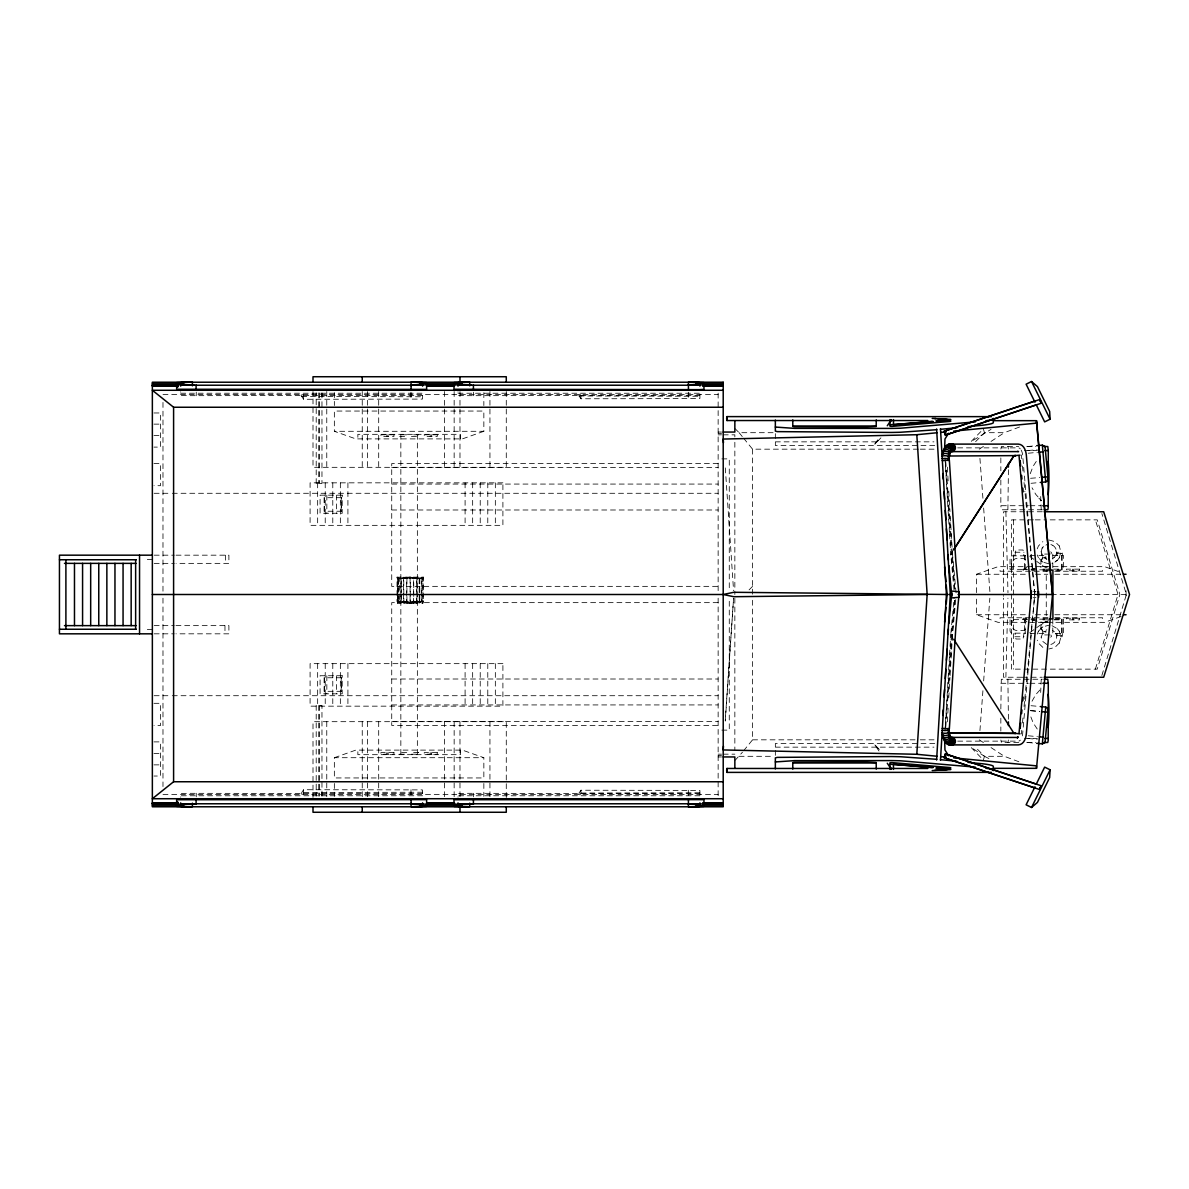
<?xml version="1.0" encoding="UTF-8"?>
<svg xmlns="http://www.w3.org/2000/svg" width="1189" height="1189" viewBox="0 0 1189 1189"><rect width="100%" height="100%" fill="white"/><g stroke="black" fill="none" stroke-linecap="round" stroke-linejoin="round"><path stroke-width="0.75" stroke-dasharray="5 3.75" d="M1000.841 709.03L1001.301 679.276L1042.307 679.231M1005.879 677.24L1007.93 598.171M397.438 601.114L397.512 603.135L422.898 603.135L422.972 601.114L410.205 603.135L397.022 601.114L397.022 577.17L423.388 577.17L423.388 601.114L422.467 603.135L421.694 601.114L410.205 603.135L397.438 601.114L397.438 577.17L397.512 578.701L410.205 577.17L422.898 578.701L422.972 577.17M945.002 731.027L949.416 656.908M949.521 655.05L950.739 634.673L952.508 634.777L956.075 596.12M947.336 721.872L948.213 707.039M948.763 697.78L949.981 677.403M950.085 675.545L952.508 634.777L950.754 634.614L954.143 597.799M1025.513 559.662L1024.383 558.964A4.637 4.637 0 0 0 1022.481 558.548L1016.892 558.548A5.217 5.217 0 0 0 1014.737 559.008L1011.72 562.308L1011.289 569.353M945.82 726.702L954.782 600.43M397.022 601.114L397.943 603.135L398.731 601.114L410.205 603.135L410.339 601.114L413.49 603.135L416.685 601.114L410.205 603.135L397.512 601.114L399.222 603.135L400.797 601.114L410.205 603.135L423.388 601.114M945.3 727.415L951.497 633.187L954.752 600.029M1000.87 449.011L1001.376 446.514L1018.75 446.514M1008.391 739.989L1007.886 742.486M725.305 721.084L733.583 598.171L725.231 720.326M1011.334 563.839L1011.304 564.953A5.603 5.603 0 0 0 1012.463 568L1014.083 569.353M979.929 730.626L982.961 690.155M983.645 680.955L989.843 598.186M1035.01 591.453L1022.689 733.464A8.264 3.998 -84.9 0 1 1021.886 737.329L1021.188 738.904M1021.41 733.985L1021.752 730.314M1022.466 722.971L1023.164 715.629M1024.041 706.459L1024.576 700.945M1024.74 699.117L1034.772 594.5L1025.096 493.554M1041.133 551.904L1042.159 548.025L1046.84 544.532M1041.133 637.155L1043.348 631.775L1046.855 629.769M1054.331 557.255C1058.596 553.331 1056.471 545.944 1050.868 544.532M1056.382 553.777L1056.62 551.904M1050.838 634.926L1051.522 636.278L1050.675 637.185M1056.902 555.426L1057.259 552.261L1062.104 552.261L1062.461 555.426M1062.461 633.574L1062.104 636.739L1057.259 636.739L1056.902 633.574M983.422 760.068L984.433 756.308L975.604 747.346M1095.381 669.139L1118.017 594.5L1095.381 519.861M1101.861 675.486L1126.399 594.5L1101.861 513.514M1030.239 473.727L1033.107 466.237L1037.224 459.98M1037.254 548.828L1038.473 545.9L1042.857 541.604M1059.265 557.849L1060.885 551.845L1059.265 545.9M1037.254 634.064L1038.458 631.151M1059.265 643.1L1060.885 637.081L1059.265 631.151M1014.93 555.843L1015.926 549.987L1023.045 549.987L1024.041 555.843M1024.041 633.157L1023.045 639.013L1015.926 639.013L1014.93 633.157M1032.037 701.228L1035.708 694.703L1041.445 688.297L1040.657 689.07M423.388 577.17L422.467 578.701L422.467 592.657M1026.91 567.138L1024.933 569.011A3.82 3.82 0 0 1 1023.357 569.353M956.075 592.88L952.508 554.223L950.739 554.327L952.716 551.25L950.754 554.386L954.143 591.201M303.611 789.719L303.611 793.256L301.724 796.08L301.724 792.528L303.611 789.719L421.694 789.897L422.585 790.016L422.585 797.106M580.931 790.224L580.931 793.256L579.058 796.08L579.058 793.033L580.931 790.224L699.028 790.403L699.905 790.522L699.905 797.106M880.93 437.849L874.851 444.062L878.998 437.968M1042.114 548.114L1043.392 546.479M1059.295 557.804L1057.348 560.301L1051.968 563.348M1038.443 631.21L1042.857 626.826L1048.861 625.236M1059.295 643.056L1054.851 647.44L1048.861 649.016M734.847 760.588L742.471 752.191M743.586 750.809L752.563 739.826L752.563 598.186M421.203 592.657L421.203 578.701L419.628 577.17L419.628 601.114L421.203 603.135L422.912 601.114L410.205 603.135L398.865 601.114L398.731 577.17L397.943 592.657M1040.42 628.699L1042.887 626.841M874.851 444.062L879.756 438.904M980.895 431.518L970.819 441.847L991.017 429.363M975.604 441.654L984.433 432.692L1004.319 432.692L1021.262 426.361M749.085 589.878L752.563 586.4M400.797 577.17L399.222 578.701L399.222 592.657M398.865 601.114L401.228 603.135L403.502 601.114L403.502 577.17L401.228 578.701L401.228 592.657M419.182 592.657L419.182 578.701L416.908 577.17L416.908 601.114L419.182 603.135L421.56 601.114L421.694 577.17L422.467 578.701L410.205 577.17L397.943 578.701L397.022 577.17M1052.77 558.429L1054.361 557.21M1054.896 562.144L1057.378 560.257M1042.367 558.533L1043.422 557.745A5.232 5.217 0 0 1 1045.978 557.091L1046.201 557.091A5.232 5.217 0 0 0 1043.66 557.76L1041.564 559.573A4.83 4.83 0 0 0 1041.564 564.522L1042.604 565.548M1025.513 629.338L1024.383 630.036A4.637 4.637 0 0 1 1022.481 630.452L1016.892 630.452A5.217 5.217 0 0 1 1014.737 629.992L1012.032 627.406L1011.304 624.047A5.603 5.603 0 0 1 1012.463 621L1014.083 619.647M403.859 603.135L406.668 601.114L406.668 577.17L403.859 578.701L400.975 577.17L400.975 601.114L403.859 603.135L403.74 577.17L406.92 578.701L410.205 577.17L421.203 578.701L422.912 577.17L422.898 603.135M1029.808 632.593L1035.351 628.624M1036.734 627.629L1043.66 622.664L1051.225 619.766M416.551 578.701L413.742 577.17L413.742 601.114L416.551 603.135L419.435 601.114L419.435 577.17L416.551 578.701L410.205 577.17L399.222 578.701L397.512 577.17L397.512 603.135M979.246 449.174L983.675 446.276M991.046 441.416L1004.319 432.692M421.56 601.114L410.205 603.135L403.74 601.114L406.92 603.135L410.086 601.114L410.086 577.17L406.92 578.701M421.56 577.17L419.182 578.701L410.205 577.17L401.228 578.701L398.865 577.17M400.975 601.114L410.205 603.135L413.49 601.114M403.502 601.114L410.205 603.135L413.742 601.114M1007.886 509.769L1008.435 468.942M1041.222 679.231L1040.687 692.474M403.859 578.701L410.205 577.17L413.49 578.701L416.685 577.17L416.551 603.135M1050.868 644.468C1056.456 643.056 1058.611 635.654 1054.331 631.745M180.698 393.232L422.585 393.232M422.585 395.432L188.397 395.684L180.832 395.387L180.698 391.79M458.018 393.232L699.905 393.232M699.801 395.476L465.731 395.684L458.018 395.328L458.018 391.79M422.585 792.231L301.724 792.528M422.585 795.768L180.698 795.768M699.801 792.781L579.058 793.033M699.905 795.768L458.018 795.768M483.849 431.295L462.387 438.89L355.808 438.89L334.347 431.295L334.347 411.052L483.849 411.052L483.849 431.295L334.347 431.295M334.347 757.705L355.808 750.11L462.387 750.11L483.849 757.705L483.849 777.948L334.347 777.948L334.347 757.705L483.849 757.705M976.57 592.657L976.57 574.257L998.032 566.663L1104.611 566.663L1121.123 572.504M1121.123 616.497L1104.611 622.337L998.032 622.337L976.57 614.743L976.57 598.186M406.668 601.114L410.205 603.135L416.908 601.114M1031.814 569.055L1043.66 566.336L1051.225 569.234M406.92 601.114L410.205 603.135L419.435 601.114M410.086 601.114L410.205 603.135L419.628 601.114M1033.018 594.663L1034.772 594.5L1033.018 594.337M1027.623 446.514L1036.823 445.667M1027.995 450.542L1037.194 449.695M1028.247 453.217L1037.447 452.355M1030.566 478.29L1039.781 477.577M1031.041 483.299L1038.398 482.63M950.754 554.386L952.508 554.223L950.085 513.455M1035.946 597.487L1033.196 597.74M303.611 399.281L303.611 395.744L301.724 392.92L301.724 396.472L303.611 399.281L421.694 399.103L422.585 398.984L422.585 391.894M580.931 398.776L580.931 395.744L579.058 392.92L579.058 395.967L580.931 398.776L699.028 398.597L699.905 398.478L699.905 391.894M422.585 793.568L188.397 793.316L180.832 793.613L180.698 797.21M699.905 793.568L465.731 793.316L458.018 793.672L458.018 797.21M162.982 394.48L718.141 394.48M579.058 395.967L699.905 396.264M301.724 396.472L422.585 396.769M153.976 412.969L160.456 412.969L160.456 447.109L153.976 447.109M153.976 424.131L160.456 424.131M718.141 432.053L721.515 432.053M734.847 428.412L739.112 432.692L773.534 432.692M718.141 433.524L721.515 433.524M718.141 434.832L721.515 434.832M723.209 434.832L734.847 434.832L734.847 440.406M153.976 435.62L160.456 435.62M775.347 441.847L933.93 441.847M934.747 445.503L775.347 445.503L775.347 430.775M1026.731 446.514L1035.797 446.514M957.71 447.867L1018.453 447.867A7.402 3.582 84.9 0 1 1020.34 448.877M743.586 438.191L752.563 449.174L918.428 449.174M920.271 449.174L935.015 449.174M1024.383 450.557L1037.417 450.557M721.857 458.88L729.273 458.88L729.273 590.829M153.976 463.428L160.456 463.428L160.456 485.692L153.976 485.692M718.141 463.576L391.731 463.576L391.731 586.355L718.141 586.355M391.731 467.574L718.141 467.574M391.731 484.072L718.141 484.072M154.124 493.286L170.413 493.286M172.271 493.286L718.141 493.286M1000.841 479.97L1000.841 505.711L1028.351 505.711M1029.823 505.711L1041.029 505.711M1042.307 509.769L1001.376 509.769L1000.841 505.711M391.731 509.992L718.141 509.992M1042.263 511.76L1003.501 511.76L1003.501 596.343M1033.464 519.861L1011.527 519.861L1011.527 669.139L1097.254 669.139L1119.889 594.5L1097.254 519.861L1047.985 519.861M1035.233 519.861L1046.216 519.861M1050.675 551.815L1051.522 552.722L1050.838 554.074M1014.93 552.246L1024.041 552.246M1056.902 553.613L1062.461 553.613M1049.634 554.074L1043.66 554.074L1041.802 559.573A4.83 4.83 0 0 0 1041.787 564.522M154.184 555.174L174.322 555.174M176.046 555.174L228.897 555.174L228.897 563.363L176.046 563.363M1025.498 555.426L1024.65 555.426L1024.65 569.828L1026.999 569.828M1030.12 555.426L1044.878 555.426L1044.878 554.074M1052.8 555.426L1063.456 555.426L1063.456 569.828L1054.584 569.828M1025.26 555.843L1012.434 555.843A2.259 2.259 0 0 0 1011.245 556.199L1010.546 556.868A2.75 2.75 0 0 0 1010.041 558.444L1010.041 569.353L1027.459 569.353M152.355 559.573L147.436 559.573L147.436 556.645M154.184 563.363L174.322 563.363M1026.687 569.145L1023.135 569.145L1023.135 570.765L1026.687 570.765M1031.71 569.145L1034.415 569.145M1047.91 569.145L1041.817 569.145L1041.817 570.765L1047.91 570.765M1053.692 569.145L1060.826 569.145L1060.826 570.765L1055.475 570.765M1030.922 569.828L1050.987 569.828M1049.59 570.111L1046.261 570.111L1046.261 618.889M1031.71 570.765L1034.415 570.765M1047.999 571.225L1000.068 571.225L1000.068 566.663M1054.643 571.225L1102.575 571.225L1102.575 566.663M976.57 574.257L1026.568 574.257M1035.485 574.257L1047.806 574.257M1054.836 574.257L1120.528 574.257M1031.978 594.5L1035.872 594.5M1051.314 594.5L1126.072 594.5M718.141 602.645L391.731 602.645L391.731 725.424L718.141 725.424M976.57 614.743L1026.568 614.743M1035.485 614.743L1047.806 614.743M1054.836 614.743L1120.528 614.743M1047.999 617.775L1000.068 617.775L1000.068 622.337M1054.643 617.775L1102.575 617.775L1102.575 622.337M1026.687 618.235L1023.135 618.235L1023.135 619.855M1031.71 618.235L1034.415 618.235M1047.91 618.235L1041.817 618.235L1041.817 619.855L1047.91 619.855M1055.475 618.235L1060.826 618.235L1060.826 619.855L1053.692 619.855M1026.999 619.172L1024.65 619.172L1024.65 633.574L1025.498 633.574M1030.922 619.172L1050.987 619.172M1054.584 619.172L1063.456 619.172L1063.471 633.574L1052.8 633.574M1027.459 619.647L1010.041 619.647L1010.041 630.556A2.75 2.75 0 0 0 1010.531 632.132L1011.245 632.801A2.259 2.259 0 0 0 1012.434 633.157L1025.26 633.157M1031.71 619.855L1034.415 619.855M154.169 625.637L174.218 625.637M175.957 625.637L228.897 625.637L228.897 633.826L175.957 633.826M152.355 629.427L147.436 629.427L147.436 632.355M1030.12 633.574L1044.878 633.574L1044.878 634.926M154.169 633.826L174.218 633.826M1049.634 634.926L1043.66 634.926L1041.802 629.427A4.83 4.83 0 0 1 1041.787 624.478L1043.66 622.664L1031.814 619.945M1056.902 635.387L1062.461 635.387M1014.93 636.754L1024.041 636.754M1021.96 677.24L1003.501 677.24L1003.501 598.171M1022.481 677.24L1042.263 677.24M391.731 679.008L718.141 679.008M1000.841 683.289L1028.351 683.289M1029.823 683.289L1041.029 683.289M154.124 695.714L170.413 695.714M172.271 695.714L718.141 695.714M153.976 703.308L160.456 703.308L160.456 725.572L153.976 725.572M391.731 704.928L718.141 704.928M391.731 721.426L718.141 721.426M721.857 730.12L729.273 730.12L729.273 598.171M1024.383 738.443L1037.417 738.443M752.563 739.826L918.428 739.826M920.271 739.826L935.015 739.826M957.71 741.133L1018.453 741.133A7.402 3.582 -84.9 0 0 1020.34 740.123M153.976 741.891L160.456 741.891L160.456 776.031L153.976 776.031M1018.75 742.486L1001.376 742.486L1000.87 739.989M1026.731 742.486L1035.797 742.486M934.747 743.497L775.347 743.497L775.347 758.225M775.347 747.153L933.93 747.153M153.976 753.38L160.456 753.38M718.141 754.168L721.515 754.168M723.209 754.168L734.847 754.168M718.141 755.476L721.515 755.476M739.112 756.308L773.534 756.308M980.895 757.482L970.819 747.153L984.433 756.308L1004.319 756.308L1021.262 762.639M718.141 756.947L721.515 756.947M153.976 764.869L160.456 764.869M162.982 794.52L718.141 794.52M1033.196 591.26L1035.946 591.513M1031.041 705.701L1038.398 706.37M1030.581 710.576L1039.781 711.423M1030.566 710.71L1039.766 711.572M1028.247 735.783L1037.447 736.645M1027.995 738.458L1037.194 739.305M1027.623 742.486L1036.823 743.333M1048.861 539.984L1054.881 541.59L1059.295 545.944M1048.861 563.764L1042.857 562.144M1050.883 544.547L1052.77 545.32M1044.953 558.444L1046.87 559.202L1043.348 557.225L1041.133 551.845M1051.968 625.652L1057.378 628.743M1046.84 644.468L1042.159 640.975L1041.133 637.096M413.49 578.701L410.339 577.17L410.205 603.135M1007.886 446.514L1008.391 449.011M1041.222 509.769L1040.687 496.526M1007.886 679.231L1008.435 720.058M984.433 756.308L991.017 759.637M1042.857 647.396L1038.487 643.1L1037.254 640.172M1052.741 630.542L1054.361 631.79M979.246 739.826L983.675 742.724M991.046 747.584L1004.319 756.308M1029.808 556.407L1035.351 560.376M1036.734 561.371L1043.66 566.336L1042.367 565.548M1042.887 562.159L1038.443 557.79M1038.874 498.161L1041.445 500.703L1035.708 494.297L1032.037 487.772M878.998 751.032L874.851 744.938L880.93 751.151M874.851 744.938L879.756 750.096M739.112 432.692L742.471 436.809M1041.802 629.427L1042.604 630.467M1057.348 628.699L1059.295 631.196M1037.224 729.02L1033.107 722.763L1030.239 715.273M950.754 634.614L952.716 637.75M1026.91 621.862L1024.933 619.989A3.82 3.82 0 0 0 1023.357 619.647M1021.188 450.096L1021.886 451.671A8.264 3.998 84.9 0 1 1022.689 455.536L1035.01 597.547M1041.386 553.881L1042.159 555.649M1037.254 554.936L1038.458 557.849M983.422 428.932L984.433 432.692M954.752 588.971L951.497 555.813L945.3 461.585M1021.41 455.015L1021.752 458.686M1022.466 466.029L1023.164 473.371M1024.041 482.541L1024.918 491.726M954.782 588.57L945.82 462.298M979.929 458.374L982.961 498.845M983.645 508.045L989.976 592.657M725.305 467.916L733.583 590.799M1011.334 625.161L1011.289 619.647M947.336 467.128L948.213 481.961M948.763 491.22L949.981 511.597M945.002 457.973L949.416 532.092M949.521 533.95L950.739 554.327M1005.879 511.76L1007.975 592.657M1126.072 590.814L1126.072 598.186M1073.578 569.145L1073.578 570.765M1073.578 618.235L1073.578 619.855M1072.389 569.145L1072.389 570.765M1072.389 618.235L1072.389 619.855M1062.119 555.426L1062.119 569.828M1062.119 619.172L1062.119 633.574M1061.703 555.426L1061.703 569.828M1061.703 619.172L1061.703 633.574M1052.8 554.074L1052.8 569.828M1052.8 619.172L1052.8 634.926M1025.215 555.426L1025.215 569.828M1025.215 619.172L1025.215 633.574M1013.4 519.861L1013.4 669.139M1000.841 457.914L1000.841 470.785M1000.841 718.215L1000.841 731.086M752.563 449.174L752.563 594.5M734.847 442.263L734.847 594.5M734.847 598.216L734.847 750.452M718.141 393.128L718.141 594.5M718.141 598.171L718.141 795.872M688.312 392.207L688.312 398.776M688.312 790.224L688.312 796.793M506.276 391.523L506.276 467.322L313.004 467.322L313.004 391.523M506.276 797.477L506.276 721.678L313.004 721.678L313.004 797.477M495.337 482.838L495.337 525.345M495.337 663.655L495.337 706.162M489.942 391.523L489.942 467.322M489.942 721.678L489.942 797.477M487.787 482.838L487.787 525.345M487.787 663.655L487.787 706.162M483.849 392.652L483.849 405.523M483.849 783.477L483.849 796.348M480.222 482.838L480.222 525.345M480.222 663.655L480.222 706.162M473.549 392.207L473.549 395.744M473.549 793.256L473.549 796.793M472.657 482.838L472.657 525.345M472.657 663.655L472.657 706.162M465.092 482.838L465.092 525.345M465.092 663.655L465.092 706.162M460.351 438.89L460.351 434.327L357.859 434.327L357.859 438.89M460.351 750.11L460.351 754.673L357.859 754.673L357.859 750.11M459.98 391.523L459.98 467.322M459.98 721.678L459.98 797.477M454.153 391.523L454.153 467.322M454.153 721.678L454.153 797.477M444.404 391.523L444.404 467.322M444.404 721.678L444.404 797.477M431.354 434.788L431.354 436.408M431.354 752.592L431.354 754.212M430.165 434.788L430.165 436.408M430.165 752.592L430.165 754.212M422.467 594.411L422.467 603.135M421.203 594.411L421.203 603.135M419.182 594.411L419.182 603.135M417.354 434.327L417.354 754.673M413.49 603.135L413.49 577.17L410.205 578.701L406.92 577.17L406.92 603.135M410.978 392.207L410.978 399.281M410.978 789.719L410.978 796.793M401.228 594.411L401.228 603.135M400.842 434.327L400.842 754.673M399.222 594.411L399.222 603.135M397.943 594.411L397.943 603.135M388.03 434.788L388.03 436.408M388.03 752.592L388.03 754.212M386.841 434.788L386.841 436.408M386.841 752.592L386.841 754.212M378.697 391.523L378.697 467.322M378.697 721.678L378.697 797.477M367.594 391.523L367.594 467.322M367.594 721.678L367.594 797.477M362.244 391.523L362.244 467.322M362.244 721.678L362.244 797.477M347.916 482.838L347.916 525.345M347.916 663.655L347.916 706.162M341.198 497.686L341.198 511.24M341.198 677.76L341.198 691.314M340.351 482.838L340.351 525.345M340.351 663.655L340.351 706.162M336.428 495.159L336.428 513.262M336.428 675.738L336.428 693.841M334.347 392.652L334.347 405.523M334.347 783.477L334.347 796.348M332.786 482.838L332.786 525.345M332.786 663.655L332.786 706.162M326.767 391.523L326.767 467.322M326.841 495.159L326.841 513.262M326.841 675.738L326.841 693.841M326.767 721.678L326.767 797.477M325.221 482.838L325.221 525.345M325.221 663.655L325.221 706.162M324.523 497.686L324.523 511.24M324.523 677.76L324.523 691.314M321.966 392.92L321.966 483.507L316.2 483.507L316.2 392.92M321.966 796.08L321.966 705.493L316.2 705.493L316.2 796.08M319.44 392.92L319.44 483.507M319.44 705.493L319.44 796.08M318.726 392.92L318.726 483.507M318.726 705.493L318.726 796.08M317.656 482.838L317.656 525.345M317.656 663.655L317.656 706.162M225.568 555.174L225.568 563.363M224.974 625.637L224.974 633.826M196.23 392.207L196.23 395.744M196.23 793.256L196.23 796.793M162.982 402.432L162.982 592.657M162.982 598.186L162.982 786.568M1047.286 566.826A5.232 5.217 0 0 1 1043.422 566.336M1047.524 566.826A5.232 5.232 0 0 1 1044.893 566.826M1043.422 631.24A5.232 5.217 0 0 0 1045.978 631.909L1046.201 631.909A5.232 5.217 0 0 1 1043.66 631.24L1041.564 629.427A4.83 4.83 0 0 1 1041.564 624.478L1043.422 622.664A5.232 5.217 0 0 1 1047.286 622.174M1044.893 622.174A5.232 5.232 0 0 1 1047.524 622.174M393.975 434.788L380.911 434.788L380.911 436.408L393.975 436.408L393.975 434.788M406.727 434.788L399.608 434.788L399.608 436.408L406.727 436.408L406.727 434.788M418.602 434.788L411.468 434.788L411.468 436.408L418.602 436.408L418.602 434.788M437.284 434.788L424.235 434.788L424.235 436.408L437.284 436.408L437.284 434.788M502.902 482.838L310.091 482.838L310.091 525.345L502.902 525.345L502.902 482.838M342.194 495.159L320.079 495.159L320.079 513.262L342.194 513.262L342.194 495.159M341.615 497.686L324.107 497.686L324.107 511.24L341.615 511.24L341.615 497.686M1079.508 569.145L1066.459 569.145L1066.459 570.765L1079.508 570.765L1079.508 569.145M1079.508 618.235L1066.459 618.235L1066.459 619.855L1079.508 619.855L1079.508 618.235M502.902 663.655L310.091 663.655L310.091 706.162L502.902 706.162L502.902 663.655M342.194 675.738L320.079 675.738L320.079 693.841L342.194 693.841L342.194 675.738M341.615 677.76L324.107 677.76L324.107 691.314L341.615 691.314L341.615 677.76M393.975 752.592L380.911 752.592L380.911 754.212L393.975 754.212L393.975 752.592M406.727 752.592L399.608 752.592L399.608 754.212L406.727 754.212L406.727 752.592M418.602 752.592L411.468 752.592L411.468 754.212L418.602 754.212L418.602 752.592M437.284 752.592L424.235 752.592L424.235 754.212L437.284 754.212L437.284 752.592"/><path stroke-width="1.5" d="M1044.12 446.514L1047.806 446.544L1048.282 450.557L1048.208 507.748L1047.806 509.724L1044.12 509.769M1044.12 679.231L1047.732 679.231L1048.282 683.289L1048.208 740.465L1047.732 742.486L1044.12 742.486M950.754 450.973L950.487 452.325A3.552 2.527 28.4 0 1 949.357 453.158M1036.585 783.506L1044.655 767.113L1050.095 769.788L1049.664 777.547L1037.432 802.412L1031.547 807.48L1026.107 804.804L1034.98 786.776M936.605 760.024L946.429 594.381M940.469 760.366L950.293 594.619M723.462 746.246L723.209 749.947L916.808 754.287L927.152 594.5L916.808 434.713L723.209 439.053L723.462 442.754M942.862 715.466L943.219 709.937M944.051 697.051L944.527 689.679M945.225 678.622L945.82 669.422M946.414 660.207L947.128 649.149M948.064 634.421L948.421 628.892M942.193 728.396L949.357 728.708L955.837 627.673L959.285 591.825L952.538 591.111M944.571 738.503L944.973 749.977L948.584 755.743M944.616 448.654L944.987 447.168A3.552 2.764 37.5 0 1 947.811 446.143L949.521 446.901M1019.062 733.078L1031.502 591.126M944.571 622.189L945.924 607.416M946.266 603.73L947.113 594.5L946.266 585.27M993.291 768.332L1036.511 768.332L1052.488 594.5L1036.511 420.668L993.291 420.668M1036.823 743.333L1042.337 743.838L1045.755 707.054L1040.226 706.548M948.881 623.452L951.824 592.88M1020.177 728.322L1020.697 722.808M1021.589 713.638L1021.931 709.967M1022.822 700.782L1023.164 697.111M949.223 451.493A3.537 3.106 71.8 0 0 951.616 450.973L952.805 448.654A3.879 3.359 63.5 0 0 952.062 445.89L949.833 444.3A3.522 3.062 63.5 0 0 947.455 444.805L946.489 446.217M952.627 449.546L952.85 448.639M1034.653 787.876L944.081 757.69L944.72 755.714L945.374 753.811L1035.946 783.997M945.359 753.9L945.062 754.822M944.571 756.308L944.111 757.646M943.531 737.076L943.249 738.354A3.552 2.2 -21.1 0 0 945.329 739.766L947.128 739.528A3.76 2.333 -21.1 0 0 949.966 737.462L950.249 736.184A3.552 2.2 -21.1 0 0 949.595 735.203M991.433 416.64L727.014 416.611L726.657 418.573L727.014 420.534L927.836 420.534M944.735 431.072L945.954 434.906L1041.088 403.294L1039.795 399.415L1040.836 401.793L1041.088 403.294L1039.87 399.474L944.646 431.027L945.954 434.906M1031.547 807.48L1050.095 769.788M1017.279 737.953L1018.156 736.838L1017.576 737.656M953.697 549.704L1013.935 455.714L1019.984 455.164M953.712 549.764L1013.949 455.773L1015.703 455.61L948.495 456.011M887.276 425.766L891.423 419.672M944.735 757.928L945.954 754.094L944.646 757.973L1039.795 789.585L1041.163 785.736L945.954 754.094M952.211 450.349L951.616 450.973A3.522 3.062 63.5 0 1 949.283 451.463M947.93 445.072L948.54 444.433A3.522 3.121 80.5 0 1 950.947 443.913L953.043 445.548A3.879 3.433 80.5 0 1 953.608 448.372L952.3 450.735A3.522 3.121 80.5 0 1 949.892 451.255M890.041 421.114L891.438 420.698M941.985 458.523L949.312 458.612L948.183 458.924M723.209 781.753L173.594 781.753L152.355 798.726L723.209 798.726M775.347 761.941L794.52 760.633L891.289 760.588A54.768 3.047 0 0 1 900.712 760.797L975.262 767.113M727.014 420.534L727.014 416.611M927.836 768.466L727.014 768.466L726.657 770.427L727.014 772.389L991.433 772.36M727.014 772.389L727.014 768.466M948.584 433.257L944.973 439.023L944.571 450.497M1040.226 482.452L1045.755 481.946L1048.193 480.267L1045.042 446.365L1042.337 445.162L1036.823 445.667M1017.858 737.448L952.226 737.388M949.521 742.099L947.811 742.857A3.552 2.764 -37.5 0 1 944.987 741.832L944.616 740.346M1036.585 405.494L1044.655 421.887L1050.095 419.212L1049.664 411.453L1037.432 386.588L1031.547 381.52L1026.107 384.196L1034.98 402.224M942.074 732.617A3.508 0.936 -4.9 0 0 942.609 733.048L944.883 733.301A3.745 0.996 -4.9 0 0 947.633 732.959L949.283 732.231A3.508 0.936 -4.9 0 0 948.837 731.547L948.228 731.398M1042.337 743.838L1045.042 742.635L1048.193 708.733L1045.755 707.054M176.656 387.153L177.83 387.005M422.585 384.82L416.849 385.073M426.628 384.82L414.084 385.102M699.905 384.82L694.168 385.073M703.962 384.82L691.404 385.102M176.656 804.284L190.21 803.913M180.698 804.284L188.397 803.942M453.975 804.284L473.549 803.883M458.018 804.284L467.53 803.913M1035.946 405.003L945.374 435.189L944.72 433.286L944.081 431.31L1034.653 401.124M950.516 756.07L951.497 755.773M948.228 457.602L948.837 457.453A3.508 0.936 4.9 0 0 949.283 456.769L947.633 456.041A3.745 0.996 4.9 0 0 944.883 455.699L942.609 455.952A3.508 0.936 4.9 0 0 942.074 456.383M152.355 594.5L723.209 594.5L733.836 592.285L947.113 594.5M959.285 597.175L955.837 561.327L949.357 460.292L948.213 460.396M949.416 768.287L950.457 768.094A19.99 1.115 0 0 0 949.595 767.5L891.913 762.595L890.041 762.699L890.041 769.417M1047.866 476.774L1041.623 477.398M957.546 597.398L952.538 597.889M942.193 460.604L949.357 460.292M975.262 421.887L900.712 428.203A54.768 3.047 0 0 1 891.289 428.412L794.52 428.367L775.347 427.059M936.783 429.69L900.712 432.246A54.768 3.047 0 0 1 891.289 432.454L777.309 431.622L775.347 431.102L775.347 420.103M940.44 429.333L956.937 427.728M967.935 426.643L982.59 425.216A112.732 6.272 0 0 0 993.32 422.556L993.291 418.379M916.808 434.713L937.066 432.751M940.752 432.395L946.281 431.86M953.637 431.146L1036.511 423.135L1036.511 420.668M932.235 421.292L893.489 424.726L893.489 419.598M935.862 420.951L946.325 419.925A16.914 0.936 0 0 0 947.053 419.42L937.794 418.736M933.469 421.545L890.041 424.785M937.11 421.203L949.595 419.985A19.99 1.115 0 0 0 950.457 419.39L934.807 418.662M1039.275 452.192L1042.961 451.85M890.041 764.215L933.469 767.455M1013.935 455.714L1015.703 455.61M1031.368 597.889L1019.062 455.922M469.714 385.845L469.714 382.308L454.109 382.546L453.975 389.264L699.414 389.65L703.962 389.368L703.962 382.605L688.386 382.308L688.446 389.769M934.807 770.338L947.053 769.58A16.914 0.936 0 0 0 946.325 769.075L935.862 768.049M186.48 382.338L180.802 382.561L180.698 386.143M694.213 806.662L699.905 806.395L699.905 802.857M187.832 382.323L176.656 382.605L176.656 389.264L426.628 389.368L426.628 382.605L415.556 382.323M465.167 382.323L458.018 382.605L458.018 386.143M932.206 770.561L950.457 769.61A19.99 1.115 0 0 0 949.595 769.015L937.11 767.797M927.152 594.5L733.836 596.715L723.209 594.5M186.287 382.219L189.274 382.308M417.057 385.191L412.613 385.117M694.376 385.191L689.932 385.117M188.65 803.809L192.113 803.898M414.144 806.692L422.585 806.395L422.585 802.857M691.463 806.692L703.962 806.395L703.962 799.632L453.975 799.736L454.109 806.454L469.714 806.692L469.714 803.155M694.435 806.781L688.386 806.692L688.446 799.231M188.219 382.204L192.395 382.308L192.395 385.845M465.553 382.204L469.581 382.189M191.057 803.794L196.23 803.883M468.392 803.794L690.467 803.779M412.687 806.692L426.628 806.395L426.628 799.632L176.656 799.736L176.656 806.395L190.745 806.692M190.225 382.204L192.261 382.189M410.978 385.117L413.148 385.221M688.312 385.117L690.467 385.221M193.554 803.779L413.148 803.779M413.207 806.796L411.067 806.692L411.067 803.155M688.52 806.811L690.541 806.796M152.355 383.215L183.894 383.215M419.479 383.215L462.149 383.215M695.877 383.215L723.209 383.215M152.355 384.879L178.305 384.879M426.658 384.879L454.466 384.879M702.818 384.879L723.209 384.879M152.355 385.177L178.305 385.177M426.658 385.177L454.466 385.177M688.446 385.221L473.415 385.221L473.415 389.769M702.818 385.177L723.209 385.177M152.355 385.682L178.305 385.682M426.658 385.682L454.466 385.682M702.818 385.682L723.209 385.682M152.355 386.113L178.305 386.113M426.658 386.113L454.466 386.113M702.818 386.113L723.209 386.113M723.209 390.274L152.355 390.274L173.594 407.247L723.209 407.247M792.781 426.004L876.278 426.004M723.209 432.053L734.847 432.053L734.847 420.668M1044.655 450.557L1048.282 450.557M952.226 451.612L1018.572 451.612L1017.576 451.344M1042.842 505.711L1048.282 505.711M1044.105 511.76L1103.689 511.76L1129.55 594.5L1103.689 677.24L1044.105 677.24M152.355 555.174L59.45 555.174L59.45 633.826L152.355 633.826M59.45 559.751L136.304 559.751M64.459 563.363L136.007 563.363M1049.59 570.111L1052.919 570.111L1052.919 618.889L1049.59 618.889M1123.516 574.257L1126.072 574.257M948.748 594.5L952.032 594.5M958.052 594.5L1031.116 594.5M1036.54 594.5L1052.488 594.5L1036.511 421.902M1123.516 614.743L1126.072 614.743M64.459 625.637L136.007 625.637M59.45 629.249L136.304 629.249M1042.842 683.289L1048.282 683.289M1044.655 738.443L1048.282 738.443M723.209 756.947L734.847 756.947L734.847 768.332M792.781 762.996L876.278 762.996M152.355 802.887L178.305 802.887M426.658 802.887L454.466 802.887M702.818 802.887L723.209 802.887M152.355 803.318L178.305 803.318M426.658 803.318L454.466 803.318M702.818 803.318L723.209 803.318M152.355 803.823L178.305 803.823M426.658 803.823L454.466 803.823M702.818 803.823L723.209 803.823M152.355 804.121L178.305 804.121M426.658 804.121L454.466 804.121M691.404 803.898L723.209 804.121M152.355 805.785L183.894 805.785M419.479 805.785L462.149 805.785M695.877 805.785L723.209 805.785M688.52 382.189L692.518 382.204M411.201 382.189L413.207 382.204M473.549 385.117L454.139 384.775M196.23 385.117L188.65 385.191M688.312 803.883L694.376 803.809M410.978 803.883L426.628 804.18M415.199 382.204L411.067 382.308L411.067 385.845M471.409 385.117L458.018 384.716M194.089 385.117L176.656 384.716M468.08 806.692L458.137 806.439L458.018 802.857M948.525 732.9L1015.703 733.39L948.495 732.989M414.144 382.308L417.101 382.219M414.084 803.898L422.585 804.18M186.287 806.781L192.395 806.692L192.395 803.155M692.875 382.323L699.905 382.605L699.905 386.143M932.206 418.439L935.981 418.498M416.878 382.338L422.585 382.605L422.585 386.143M188.397 385.058L180.832 384.76M694.168 803.927L699.905 804.18M186.48 806.662L180.802 806.439L180.698 802.857M948.213 728.604L949.357 728.708M702.773 804.032L703.962 804.18M177.83 801.995L176.656 801.847M953.712 639.236L1013.935 733.286L1015.703 733.39M1041.623 711.602L1047.866 712.226M1039.275 736.808L1042.961 737.15M932.235 767.708L893.429 764.274L893.489 769.402M916.808 754.287L937.066 756.249M940.752 756.605L946.281 757.14M953.637 757.854L1036.511 765.865L1036.511 768.332M936.783 759.31L900.712 756.754A54.768 3.047 0 0 0 891.289 756.546L777.309 757.378L775.347 757.898L775.347 768.897M940.44 759.667L956.937 761.272M967.935 762.357L982.59 763.784A112.732 6.272 0 0 1 993.32 766.444L993.291 770.621M1037.581 591.676L1038.651 591.78L1026.33 733.866C1025.944 738.428 1023.744 744.656 1018.334 744.894L952.151 744.894A3.522 3.106 81.4 0 0 953.756 744.477L954.945 743.184A3.879 3.418 81.4 0 0 954.99 739.424L953.058 737.566A3.522 3.106 81.4 0 0 950.62 737.804M1013.949 733.227L1019.984 733.836M948.183 730.076L949.312 730.388L941.985 730.477M891.438 768.302L890.041 767.886M949.416 420.713L950.457 420.906A19.99 1.115 0 0 1 949.595 421.501L891.913 426.405L890.041 426.301L890.041 419.583M950.516 432.93L951.497 433.227M949.223 737.507A3.537 3.106 -71.8 0 1 951.616 738.027L952.85 740.361A3.879 3.359 -63.5 0 1 952.062 743.11L949.833 744.7A3.522 3.062 -63.5 0 1 947.455 744.195L946.489 742.783M948.718 448.223L946.949 447.569A3.552 2.527 28.4 0 0 944.17 448.491L943.903 449.843A3.775 2.675 28.4 0 0 944.542 451.344M947.93 743.928L948.54 744.567A3.522 3.121 -80.5 0 0 950.947 745.087L953.043 743.452A3.879 3.433 -80.5 0 0 953.608 740.628L952.3 738.265A3.522 3.121 -80.5 0 0 949.892 737.745M952.211 738.651L951.616 738.027A3.522 3.062 -63.5 0 0 949.283 737.537M887.276 763.234L891.423 769.328M1031.547 381.52L1050.095 419.212M944.081 431.31L944.571 432.692M943.531 451.924L943.249 450.646A3.552 2.2 21.1 0 1 945.329 449.234L947.128 449.472A3.76 2.333 21.1 0 1 949.966 451.538L950.249 452.816A3.552 2.2 21.1 0 1 949.595 453.797M945.062 434.178L945.374 435.189M952.627 739.454L952.805 740.346M1020.177 460.678L1020.697 466.192M1021.589 475.362L1021.931 479.033M1022.822 488.218L1023.164 491.889M948.881 565.548L951.824 596.12M1042.337 445.162L1045.755 481.946M944.571 566.811L945.924 581.584M1038.651 597.22L1026.33 455.134C1025.944 450.572 1023.744 444.344 1018.334 444.106L952.151 444.106A3.522 3.106 -81.4 0 1 953.756 444.523L954.945 445.816A3.879 3.418 -81.4 0 1 954.99 449.576L953.058 451.434A3.522 3.106 -81.4 0 1 950.62 451.196M942.862 473.534L943.219 479.063M944.051 491.949L944.527 499.321M945.225 510.378L945.82 519.578M946.414 528.793L947.128 539.851M948.064 554.579L948.421 560.108M940.469 428.635L950.293 594.381M936.605 428.976L946.429 594.619M943.903 739.157L944.17 740.509A3.552 2.527 -28.4 0 0 946.949 741.431L948.718 740.777A3.775 2.675 -28.4 0 0 950.754 738.027L950.487 736.675A3.552 2.527 -28.4 0 0 949.357 735.842M1008.435 463.428L1008.435 467.099M1008.435 721.901L1008.435 725.572M876.278 419.94L876.189 426.494L865.072 427L794.311 426.702L792.781 426.405L792.781 419.94M876.278 769.06L876.189 762.506L865.072 762L794.311 762.298L792.781 762.595L792.781 769.06M506.276 382.278L506.276 376.735L313.004 376.735L313.004 382.278M506.276 806.722L506.276 812.265L313.004 812.265L313.004 806.722M473.415 799.231L473.415 803.779M459.98 376.735L459.98 382.278M459.98 806.722L459.98 812.265M411.112 389.769L411.112 385.221L196.096 385.221L196.096 389.769M411.112 799.231L411.112 803.779M362.244 376.735L362.244 382.278M362.244 806.722L362.244 812.265M196.096 799.231L196.096 803.779M173.594 407.247L173.594 781.753M139.544 555.174L139.544 633.826M135.635 559.751L135.635 629.249M131.162 563.363L131.162 625.637M123.061 563.363L123.061 625.637M114.961 563.363L114.961 625.637M106.861 563.363L106.861 625.637M98.761 563.363L98.761 625.637M90.676 563.363L90.676 625.637M82.576 563.363L82.576 625.637M74.476 563.363L74.476 625.637M65.9 559.751L65.9 629.249M992.622 419.197A112.732 6.272 0 0 1 989.605 420.103M988.49 420.312A112.732 6.272 0 0 1 985.815 420.757M950.516 451.255A3.522 3.106 -81.6 0 0 952.181 451.151L954.098 449.293A3.879 3.418 -81.6 0 0 954.054 445.533L952.865 444.24A3.522 3.106 -81.6 0 0 950.427 444.002M949.565 451.939A3.537 2.943 49 0 0 951.066 451.389L952.062 449.189A3.849 3.21 49 0 0 951.111 446.559L948.792 445.043A3.537 2.943 49 0 0 946.429 445.548L945.433 447.748A3.849 3.21 49 0 0 945.537 448.654M949.045 452.533A3.552 2.764 37.5 0 0 951.007 451.463L951.363 449.962A3.82 2.973 37.5 0 0 949.521 446.901M948.941 448.134A3.775 2.675 28.4 0 1 950.977 450.884M949.253 454.911A3.552 1.828 14.9 0 0 949.788 453.589L949.491 453.054A3.73 1.917 14.9 0 0 945.597 451.226L944.72 451.211A3.552 1.828 14.9 0 0 942.773 452.905L943.07 453.44A3.73 1.917 14.9 0 0 943.59 453.96M948.391 456.338A3.537 1.397 9.6 0 0 949.476 455.119L948.614 454.332A3.73 1.486 9.6 0 0 945.151 453.395L943.501 453.485A3.537 1.397 9.6 0 0 942.401 454.703M1048.133 461.54A25.816 3.463 -90 0 1 1048.133 494.728M985.815 768.243A112.732 6.272 0 0 1 988.49 768.689M989.605 768.897A112.732 6.272 0 0 1 992.622 769.803M950.516 737.745A3.522 3.106 81.6 0 1 952.181 737.849L954.098 739.707A3.879 3.418 81.6 0 1 954.054 743.467L952.865 744.76A3.522 3.106 81.6 0 1 950.427 744.998M949.565 737.061A3.537 2.943 -49 0 1 951.066 737.611L952.062 739.811A3.849 3.21 -49 0 1 951.111 742.441L948.792 743.957A3.537 2.943 -49 0 1 946.429 743.452L945.433 741.252A3.849 3.21 -49 0 1 945.537 740.346M949.045 736.467A3.552 2.764 -37.5 0 1 951.007 737.537L951.363 739.038A3.82 2.973 -37.5 0 1 949.521 742.099M943.665 739.068A3.775 2.675 -28.4 0 1 944.319 737.566M949.253 734.089A3.552 1.828 -14.9 0 1 949.788 735.411L949.491 735.946A3.73 1.917 -14.9 0 1 945.597 737.774L944.72 737.789A3.552 1.828 -14.9 0 1 942.773 736.095L943.07 735.56A3.73 1.917 -14.9 0 1 943.59 735.04M948.391 732.662A3.537 1.397 -9.6 0 1 949.476 733.881L948.614 734.668A3.73 1.486 -9.6 0 1 945.151 735.605L943.501 735.515A3.537 1.397 -9.6 0 1 942.401 734.297M1048.133 694.272A25.816 3.463 -90 0 1 1048.133 727.46M1039.766 789.273L1041.088 785.706L1039.766 789.273M723.209 382.219L152.355 382.219L152.355 806.781L723.209 806.781L723.209 382.219"/></g></svg>
